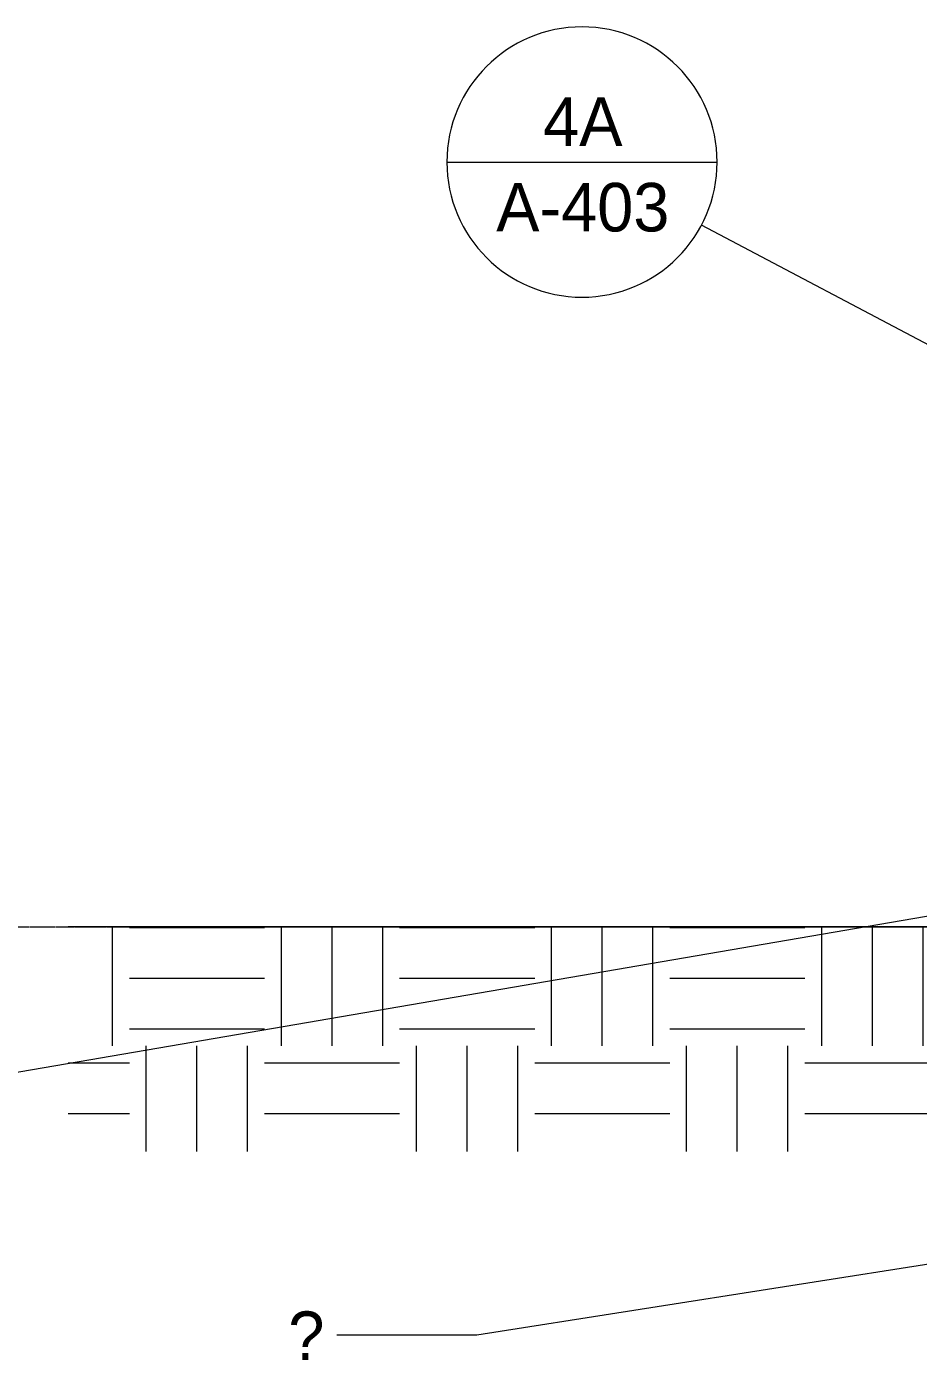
# Model space of a CAD drawing. Header units: inches. Extents: x 21386 to 98546, y -290 to 853.
# Drawn here: x 27420.9 to 27737.5, y -158.1 to 319.6 of the extents above; entities that cross this region are included whole.
import ezdxf

# ---------------------------------------------------------------- set-up
doc = ezdxf.new("R2010")
doc.units = ezdxf.units.IN
doc.header["$MEASUREMENT"] = 0
doc.linetypes.add('Grid Line 1_2_', pattern=[0.875, 0.5, -0.125, 0.125, -0.125])
for name, color, linetype, lineweight in [('A-ANNO-IDEN', 131, 'Continuous', 9), ('A-ANNO-SYMB', 150, 'Continuous', 9), ('A-FLOR-LEVL', 51, 'Continuous', 9), ('C-TOPO', 7, 'Continuous', 13)]:
    doc.layers.add(name, color=color, linetype=linetype, lineweight=lineweight)
doc.styles.add('Century Gothic', font='GOTHIC.TTF', dxfattribs={"height": 17.245342})

# ---------------------------------------------------------------- blocks, each defined once
blk = doc.blocks.new('Section - Callout Head-19020-Building Section - North_South looking East _ Clinic')
at = {"layer": 'A-ANNO-SYMB'}
blk.add_line((22898.15, 310.91), (22994.15, 310.91), dxfattribs=at)
for start, end in [(0, 180), (180, 360)]:
    blk.add_arc((22946.15, 310.91), 48, start, end, dxfattribs=at)

msp = doc.modelspace()

# ---------------------------------------------------------------- hatches: boundary and pattern name
at = {"layer": 'C-TOPO', "lineweight": 9}
h = msp.add_hatch(dxfattribs=at)
h.set_pattern_fill('FP_18', color=8, style=0, pattern_type=2)
h.set_pattern_definition([(0, (22033.27, 107.706), (48, 48), [48, -48]), (0, (22033.27, 125.706), (48, 48), [48, -48]), (0, (22033.27, 143.706), (48, 48), [48, -48]), (90, (22039.27, 149.706), (-48, 48), [48, -48]), (90, (22057.27, 149.706), (-48, 48), [48, -48]), (90, (22075.27, 149.706), (-48, 48), [48, -48])])
h.paths.add_polyline_path([(29882.82, -79.81), (29914.28, -79.81), (29914.28, 0), (29681.2, 0), (29681.2, -36), (29684.2, -36), (29684.2, -48), (29666.2, -48), (29666.2, -36), (29671.2, -36), (29671.2, -6), (27779.95, -6), (27779.95, -36), (27784.95, -36), (27784.95, -48), (27766.95, -48), (27766.95, -36), (27769.95, -36), (27769.95, 0), (27435.5, 0), (27435.5, -79.81), (29802.05, -79.81)], flags=0)
h.paths.add_polyline_path([(29416.01, -24), (29416.01, -12), (29432.01, -12), (29432.01, -24)], flags=0)

# ---------------------------------------------------------------- linework, layer by layer
at = {"layer": 'A-ANNO-IDEN', "color": 153}
for p, q in [((27880.72, 27.68), (27398.45, -54.92)), ((28646.95, 22.42), (27580.82, -144.98)), ((27580.82, -144.98), (27526.61, -144.98))]:
    msp.add_line(p, q, dxfattribs=at)
at = {"layer": 'A-ANNO-SYMB'}
msp.add_line((27754.54, 199.57), (27660.57, 249.2), dxfattribs=at)
at = {"layer": 'A-FLOR-LEVL', "linetype": 'Grid Line 1_2_'}
msp.add_line((27242, 0), (30541.3, 0), dxfattribs=at)
at = {"layer": 'C-TOPO'}
for p, q in [((27452.77, 0), (27435.5, 0)), ((27769.95, 0), (27452.77, 0))]:
    msp.add_line(p, q, dxfattribs=at)
at = {"layer": 'C-TOPO', "color": 8, "lineweight": 9}
for q in [(27435.5, 0), (27769.95, 0)]:
    msp.add_line((27452.77, 0), q, dxfattribs=at)

# ---------------------------------------------------------------- block references
at = {"layer": 'A-ANNO-SYMB'}
msp.add_blockref('Section - Callout Head-19020-Building Section - North_South looking East _ Clinic', (4671.98, -39.29), dxfattribs=at)

# ---------------------------------------------------------------- texts
at = {"layer": 'A-ANNO-SYMB', "char_height": 17.245, "attachment_point": 2, "line_spacing_factor": 0.984117, "style": 'Century Gothic'}
for s, insert, width in [('4A', (27618.41, 294.6), 36.936), ('A-403', (27618.41, 264.22), 77.76)]:
    msp.add_mtext(s, dxfattribs=dict(at, insert=insert, width=width))

# ---------------------------------------------------------------- next in the draw order: texts
at = {"layer": 'A-ANNO-IDEN', "insert": (27526.61, -136.59), "char_height": 17.25, "width": 16.632, "attachment_point": 3, "line_spacing_factor": 0.984117, "style": 'Century Gothic', "bg_fill": 3, "box_fill_scale": 1.25, "bg_fill_color": 0, "bg_fill_transparency": 0}
msp.add_mtext('?', dxfattribs=at)

doc.saveas('drawing.dxf')
